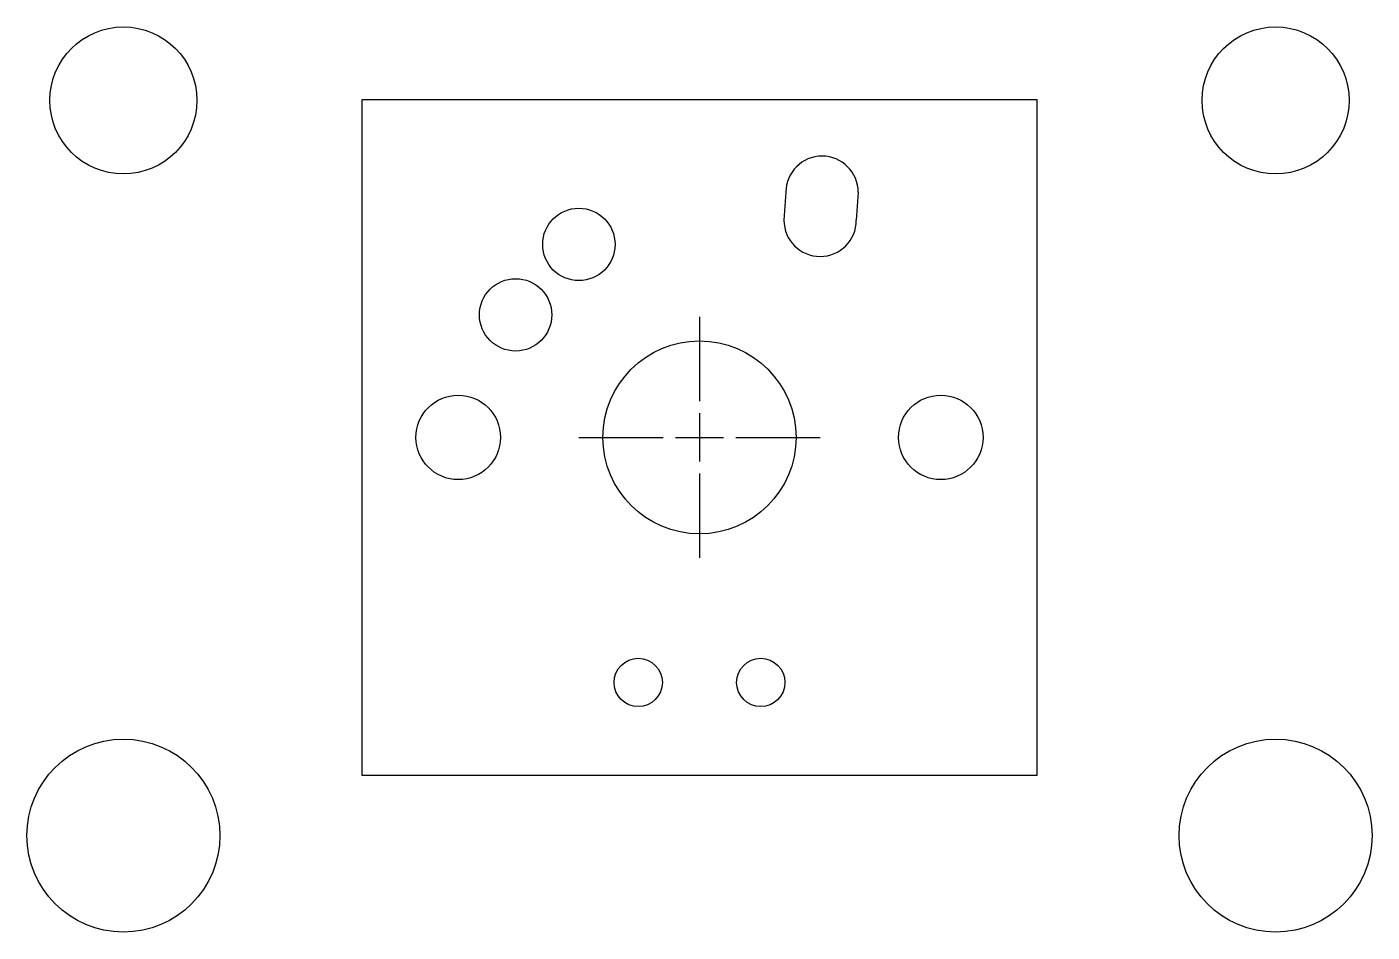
# Model space of a CAD drawing. Extents: x -13.9 to 13.9, y -10.3 to 8.5.
import ezdxf

# ---------------------------------------------------------------- set-up
doc = ezdxf.new("R2010")
doc.units = 0
doc.layers.get('0').update_dxf_attribs({"linetype": 'CONTINUOUS', "true_color": 0xffffff})

msp = doc.modelspace()

# ---------------------------------------------------------------- linework, layer by layer
for p, q in [((7, 7), (-7, 7)), ((-7, 7), (-7, -7)), ((7, -7), (7, 7)), ((1.79, 5.08), (1.75, 4.5)), ((3.29, 5.08), (3.25, 4.5)), ((0, 2.5), (0, 0.75)), ((0, 0.5), (0, -0.5)), ((-2.5, 0), (-0.75, 0)), ((-0.5, 0), (0.5, 0)), ((0.75, 0), (2.5, 0)), ((0, -0.75), (0, -2.5)), ((-7, -7), (7, -7))]:
    msp.add_line(p, q)
for centre, radius in [((-11.938, 6.985), 1.524), ((11.938, 6.985), 1.524), ((-2.5, 4), 0.75), ((-3.81, 2.54), 0.75), ((0, 0), 2), ((-5, 0), 0.875), ((5, 0), 0.875), ((-1.27, -5.08), 0.5), ((1.27, -5.08), 0.5), ((-11.938, -8.255), 2), ((11.938, -8.255), 2)]:
    msp.add_circle(centre, radius)
for centre, start, end in [((2.54, 5.08), 0, 180), ((2.5, 4.5), 180, 0)]:
    msp.add_arc(centre, 0.75, start, end)

doc.saveas('drawing.dxf')
